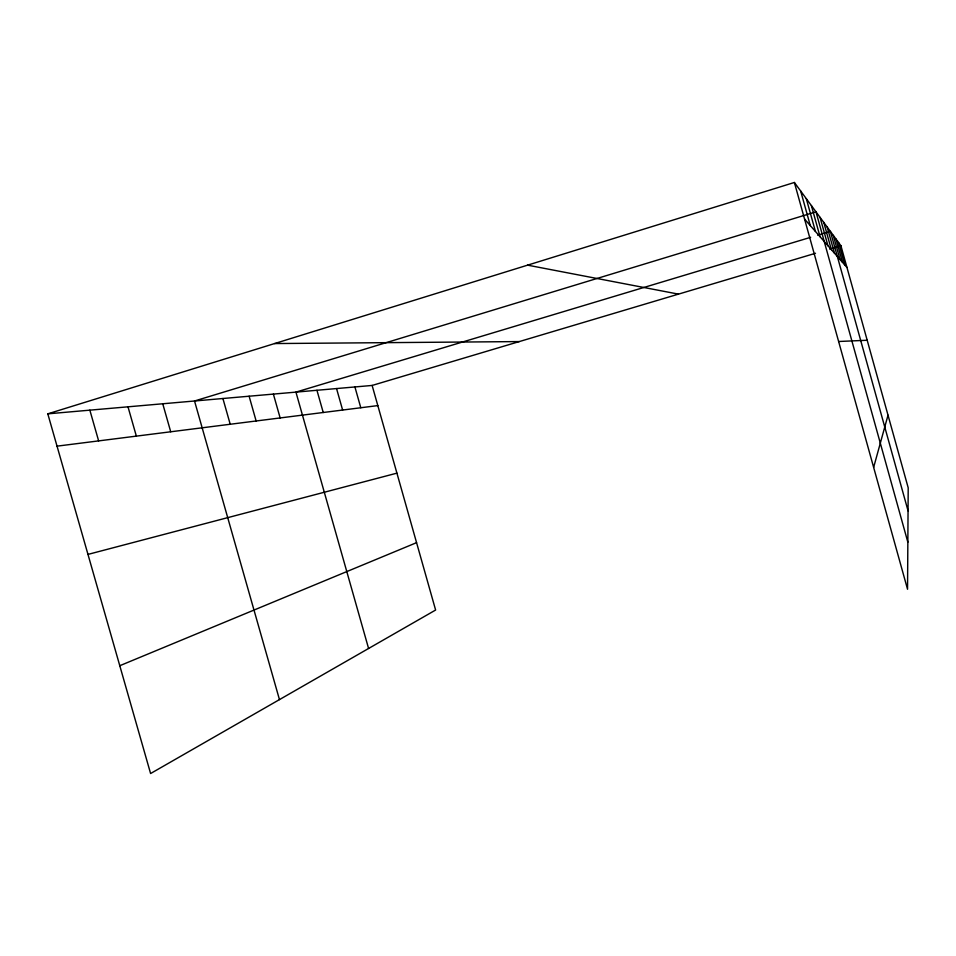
<?xml version="1.0" encoding="UTF-8"?>
<svg xmlns="http://www.w3.org/2000/svg" width="956" height="956" viewBox="0 0 956 956"><rect width="100%" height="100%" fill="white"/><g stroke="black" fill="none" stroke-linecap="round" stroke-linejoin="round"><path stroke-width="1.43" d="M873.641 467.376L888.016 415.179M119.787 665.711L416.565 542.661M47.8 413.84L372.123 385.447L435.613 610.036L150.594 773.524L47.8 413.84L794.388 182.476L840.91 245.704L908.2 487.799L907.543 589.255L794.388 182.476M810.652 237.315L295.93 392.115L368.586 648.491M817.703 235.188L830.37 231.376L908.057 510.815M372.123 385.447L815.504 253.28M829.617 249.074L840.91 245.704M87.976 554.408L396.919 473.148M57.037 446.153L377.823 405.595M838.627 341.495L867.188 340.252M274.575 343.562L519.263 341.579M527.592 265.159L678.461 294.125M804.558 219.044L846.956 267.429M279.463 699.613L194.534 400.994L815.982 211.826L907.853 542.195M162.747 403.779L170.718 431.777M127.996 406.814L136.35 436.127M89.852 410.16L98.635 440.895M354.915 386.953L360.794 407.758M336.548 388.554L342.63 410.052M316.938 390.275L323.236 412.502M273.38 394.087L280.144 417.951M249.11 396.214L256.136 420.987M222.903 398.509L230.217 424.261M838.555 242.489L844.805 264.979M836.022 239.06L842.499 262.35M833.297 235.355L840.013 259.518M827.215 227.086L834.468 253.185M823.785 222.425L831.338 249.612M820.057 217.359L827.944 245.74M811.381 205.576L820.045 236.718M806.302 198.681L815.42 231.436M800.674 191.021L810.282 225.58"/></g></svg>
